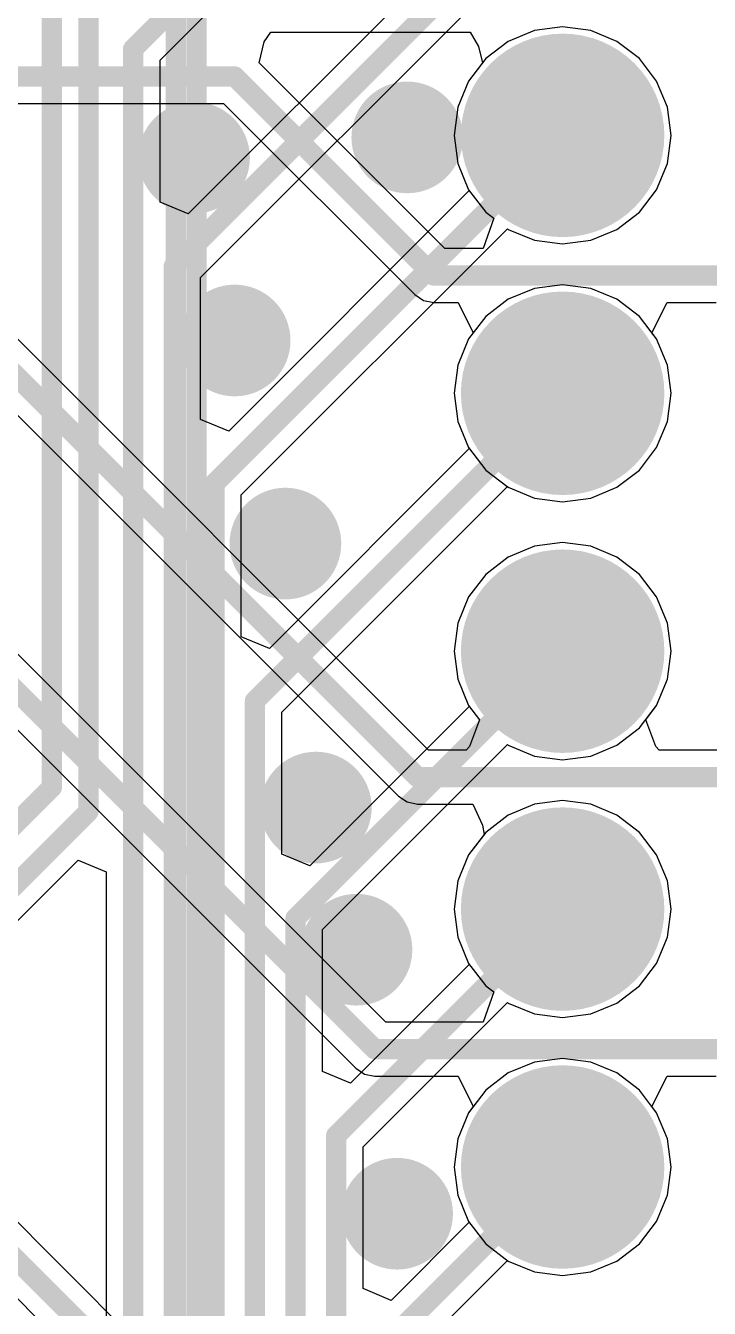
# Model space of a CAD drawing. Header units: millimetres. Extents: x 372 to 687, y 380 to 482.
# Drawn here: x 654.44 to 661.17, y 414.37 to 427 of the extents above; entities that cross this region are included whole.
import ezdxf

# ---------------------------------------------------------------- set-up
doc = ezdxf.new("R2010")
doc.units = ezdxf.units.MM
for name, color, linetype in [('BottomLayer', 5, 'Continuous'), ('BottomSolder', 6, 'Continuous'), ('InternalPlane1', 76, 'Continuous'), ('InternalPlane2', 16, 'Continuous'), ('Mechanical13', 56, 'Continuous'), ('Mechanical15', 56, 'Continuous'), ('MultiLayer', 9, 'Continuous'), ('PadHoleLayer', 156, 'Continuous'), ('TopLayer', 1, 'Continuous'), ('TopSolder', 216, 'Continuous'), ('ViaHoleLayer', 16, 'Continuous')]:
    doc.layers.add(name, color=color, linetype=linetype)

# ---------------------------------------------------------------- blocks, each defined once
blk = doc.blocks.new('HDRV34W64P254_2X17_5070X900X900B_446')
at = {"layer": 'BottomLayer', "const_width": 0.9}
for points in [[(-1.72, -5.08, 1), (-0.82, -5.08, 1)], [(-1.72, -7.62, 1), (-0.82, -7.62, 1)], [(-1.72, -10.16, 1), (-0.82, -10.16, 1)], [(-1.72, -12.7, 1), (-0.82, -12.7, 1)], [(-1.72, -15.24, 1), (-0.82, -15.24, 1)]]:
    blk.add_lwpolyline(points, format="xyb", close=True, dxfattribs=at)
at = {"layer": 'BottomSolder', "const_width": 1.002}
for points in [[(-1.771, -5.08, 1), (-0.769, -5.08, 1)], [(-1.771, -7.62, 1), (-0.769, -7.62, 1)], [(-1.771, -10.16, 1), (-0.769, -10.16, 1)], [(-1.771, -12.7, 1), (-0.769, -12.7, 1)], [(-1.771, -15.24, 1), (-0.769, -15.24, 1)]]:
    blk.add_lwpolyline(points, format="xyb", close=True, dxfattribs=at)
at = {"layer": 'InternalPlane1', "const_width": 0.85}
for points in [[(-1.695, -5.08, 1), (-0.845, -5.08, 1)], [(-1.695, -7.62, 1), (-0.845, -7.62, 1)], [(-1.695, -10.16, 1), (-0.845, -10.16, 1)], [(-1.695, -12.7, 1), (-0.845, -12.7, 1)], [(-1.695, -15.24, 1), (-0.845, -15.24, 1)]]:
    blk.add_lwpolyline(points, format="xyb", close=True, dxfattribs=at)
at = {"layer": 'InternalPlane2', "const_width": 0.85}
for points in [[(-1.695, -5.08, 1), (-0.845, -5.08, 1)], [(-1.695, -7.62, 1), (-0.845, -7.62, 1)], [(-1.695, -10.16, 1), (-0.845, -10.16, 1)], [(-1.695, -12.7, 1), (-0.845, -12.7, 1)], [(-1.695, -15.24, 1), (-0.845, -15.24, 1)]]:
    blk.add_lwpolyline(points, format="xyb", close=True, dxfattribs=at)
at = {"layer": 'Mechanical13', "const_width": 0.2}
blk.add_lwpolyline([(-4.875, -22.95), (-4.875, 22.95)], dxfattribs=at)
at = {"layer": 'Mechanical15', "const_width": 0.2}
blk.add_lwpolyline([(-5.08, -23.1), (-5.08, 23.1)], dxfattribs=at)
at = {"layer": 'MultiLayer', "const_width": 0.9}
for points in [[(-1.72, -5.08, 1), (-0.82, -5.08, 1)], [(-1.72, -7.62, 1), (-0.82, -7.62, 1)], [(-1.72, -10.16, 1), (-0.82, -10.16, 1)], [(-1.72, -12.7, 1), (-0.82, -12.7, 1)], [(-1.72, -15.24, 1), (-0.82, -15.24, 1)]]:
    blk.add_lwpolyline(points, format="xyb", close=True, dxfattribs=at)
at = {"layer": 'PadHoleLayer', "const_width": 0.45}
for points in [[(-1.495, -5.08, 1), (-1.045, -5.08, 1)], [(-1.495, -7.62, 1), (-1.045, -7.62, 1)], [(-1.495, -10.16, 1), (-1.045, -10.16, 1)], [(-1.495, -12.7, 1), (-1.045, -12.7, 1)], [(-1.495, -15.24, 1), (-1.045, -15.24, 1)]]:
    blk.add_lwpolyline(points, format="xyb", close=True, dxfattribs=at)
at = {"layer": 'TopLayer', "const_width": 0.9}
for points in [[(-1.72, -5.08, 1), (-0.82, -5.08, 1)], [(-1.72, -7.62, 1), (-0.82, -7.62, 1)], [(-1.72, -10.16, 1), (-0.82, -10.16, 1)], [(-1.72, -12.7, 1), (-0.82, -12.7, 1)], [(-1.72, -15.24, 1), (-0.82, -15.24, 1)]]:
    blk.add_lwpolyline(points, format="xyb", close=True, dxfattribs=at)
at = {"layer": 'TopSolder', "const_width": 1.002}
for points in [[(-1.771, -5.08, 1), (-0.769, -5.08, 1)], [(-1.771, -7.62, 1), (-0.769, -7.62, 1)], [(-1.771, -10.16, 1), (-0.769, -10.16, 1)], [(-1.771, -12.7, 1), (-0.769, -12.7, 1)], [(-1.771, -15.24, 1), (-0.769, -15.24, 1)]]:
    blk.add_lwpolyline(points, format="xyb", close=True, dxfattribs=at)

msp = doc.modelspace()

# ---------------------------------------------------------------- linework, layer by layer
at = {"layer": 'BottomLayer'}
for p, q in [((656.792, 426.842), (656.855, 426.935)), ((656.855, 426.935), (658.819, 426.935)), ((658.819, 426.935), (658.903, 426.794)), ((656.74, 426.635), (656.792, 426.842)), ((658.903, 426.794), (658.942, 426.635)), ((658.57, 424.805), (656.74, 426.635)), ((658.942, 426.635), (658.804, 426.455)), ((658.804, 426.455), (658.697, 426.197)), ((645.004, 426.235), (656.39, 426.235)), ((656.39, 426.235), (658.273, 424.353)), ((658.697, 426.197), (658.661, 425.92)), ((658.661, 425.92), (658.697, 425.643)), ((658.41, 419.865), (652.587, 425.688)), ((658.697, 425.643), (658.804, 425.385)), ((658.804, 425.385), (658.974, 425.164)), ((652.29, 425.235), (658.113, 419.413)), ((659.051, 425.105), (658.949, 424.805)), ((658.974, 425.164), (659.051, 425.105)), ((658.949, 424.805), (658.57, 424.805)), ((657.99, 417.185), (650.487, 424.688)), ((658.273, 424.353), (658.273, 424.353)), ((658.273, 424.353), (658.359, 424.295)), ((650.19, 424.235), (657.693, 416.733)), ((658.359, 424.295), (658.46, 424.275)), ((658.46, 424.275), (658.702, 424.275)), ((658.702, 424.275), (658.85, 423.975)), ((660.61, 423.975), (660.758, 424.275)), ((660.758, 424.275), (661.242, 424.275)), ((658.85, 423.975), (658.804, 423.915)), ((660.656, 423.915), (660.61, 423.975)), ((658.804, 423.915), (658.697, 423.657)), ((660.763, 423.657), (660.656, 423.915)), ((658.697, 423.657), (658.661, 423.38)), ((660.799, 423.38), (660.763, 423.657)), ((658.661, 423.38), (658.697, 423.103)), ((660.763, 423.103), (660.799, 423.38)), ((645.59, 423.235), (657.013, 411.813)), ((658.697, 423.103), (658.804, 422.845)), ((660.656, 422.845), (660.763, 423.103)), ((658.804, 422.845), (658.974, 422.624)), ((660.486, 422.624), (660.656, 422.845)), ((658.974, 422.624), (659.195, 422.454)), ((660.265, 422.454), (660.486, 422.624)), ((659.195, 422.454), (659.453, 422.347)), ((660.007, 422.347), (660.265, 422.454)), ((659.453, 422.347), (659.73, 422.311)), ((659.73, 422.311), (660.007, 422.347)), ((659.453, 421.873), (659.195, 421.766)), ((659.73, 421.909), (659.453, 421.873)), ((660.007, 421.873), (659.73, 421.909)), ((660.265, 421.766), (660.007, 421.873)), ((659.195, 421.766), (658.974, 421.596)), ((660.486, 421.596), (660.265, 421.766)), ((658.974, 421.596), (658.804, 421.375)), ((660.656, 421.375), (660.486, 421.596)), ((658.804, 421.375), (658.697, 421.117)), ((660.763, 421.117), (660.656, 421.375)), ((658.697, 421.117), (658.661, 420.84)), ((660.799, 420.84), (660.763, 421.117)), ((658.661, 420.84), (658.697, 420.563)), ((660.763, 420.563), (660.799, 420.84)), ((658.697, 420.563), (658.804, 420.305)), ((660.656, 420.305), (660.763, 420.563)), ((658.804, 420.305), (658.912, 420.165)), ((660.548, 420.165), (660.656, 420.305)), ((658.912, 420.165), (658.813, 419.901)), ((660.647, 419.901), (660.548, 420.165)), ((658.813, 419.901), (658.78, 419.865)), ((660.68, 419.865), (660.647, 419.901)), ((658.78, 419.865), (658.41, 419.865)), ((661.32, 419.865), (660.68, 419.865)), ((658.113, 419.413), (658.113, 419.413)), ((658.113, 419.413), (658.199, 419.355)), ((658.199, 419.355), (658.3, 419.335)), ((658.3, 419.335), (658.845, 419.335)), ((658.845, 419.335), (658.941, 419.128)), ((658.958, 419.035), (658.804, 418.835)), ((658.941, 419.128), (658.958, 419.035)), ((658.804, 418.835), (658.697, 418.577)), ((657.31, 412.265), (651.033, 418.542)), ((658.697, 418.577), (658.661, 418.3)), ((658.661, 418.3), (658.697, 418.023)), ((658.697, 418.023), (658.804, 417.765)), ((658.804, 417.765), (658.974, 417.544)), ((658.974, 417.544), (659.051, 417.485)), ((659.051, 417.485), (658.949, 417.185)), ((658.949, 417.185), (657.99, 417.185)), ((657.693, 416.733), (657.693, 416.733)), ((657.693, 416.733), (657.779, 416.675)), ((657.779, 416.675), (657.88, 416.655)), ((657.88, 416.655), (657.88, 416.655)), ((657.88, 416.655), (658.702, 416.655)), ((658.702, 416.655), (658.85, 416.355)), ((660.61, 416.355), (660.758, 416.655)), ((660.758, 416.655), (661.242, 416.655)), ((658.804, 416.295), (658.697, 416.037)), ((658.85, 416.355), (658.804, 416.295)), ((660.656, 416.295), (660.61, 416.355)), ((660.763, 416.037), (660.656, 416.295)), ((658.697, 416.037), (658.661, 415.76)), ((660.799, 415.76), (660.763, 416.037)), ((658.661, 415.76), (658.697, 415.483)), ((660.763, 415.483), (660.799, 415.76)), ((658.697, 415.483), (658.804, 415.225)), ((660.656, 415.225), (660.763, 415.483)), ((658.804, 415.225), (658.974, 415.004)), ((660.486, 415.004), (660.656, 415.225)), ((658.974, 415.004), (659.195, 414.834)), ((660.265, 414.834), (660.486, 415.004)), ((659.195, 414.834), (659.453, 414.727)), ((659.453, 414.727), (659.73, 414.691)), ((659.73, 414.691), (660.007, 414.727)), ((660.007, 414.727), (660.265, 414.834))]:
    msp.add_line(p, q, dxfattribs=at)
at = {"layer": 'BottomLayer', "const_width": 0.2}
for points in [[(644.255, 426.5), (656.5, 426.5)], [(656.5, 426.5), (658.46, 424.54)], [(652.4, 425.5), (658.3, 419.6)], [(650.3, 424.5), (657.88, 416.92)], [(658.46, 424.54), (663.26, 424.54)], [(645.7, 423.5), (657.2, 412)], [(658.3, 419.6), (674.1, 419.6)], [(657.88, 416.92), (662.75, 416.92)]]:
    msp.add_lwpolyline(points, dxfattribs=at)
at = {"layer": 'BottomLayer'}
for points, const_width in [([(656.45, 426.5, 1), (656.55, 426.5, 1)], 0.1), ([(656.45, 426.5, 1), (656.55, 426.5, 1)], 0.1), ([(658.05, 425.9, 1), (658.35, 425.9, 1)], 0.3), ([(655.95, 425.7, 1), (656.25, 425.7, 1)], 0.3), ([(658.41, 424.54, 1), (658.51, 424.54, 1)], 0.1), ([(658.41, 424.54, 1), (658.51, 424.54, 1)], 0.1), ([(656.35, 423.9, 1), (656.65, 423.9, 1)], 0.3), ([(656.85, 421.9, 1), (657.15, 421.9, 1)], 0.3), ([(658.25, 419.6, 1), (658.35, 419.6, 1)], 0.1), ([(658.25, 419.6, 1), (658.35, 419.6, 1)], 0.1), ([(657.15, 419.3, 1), (657.45, 419.3, 1)], 0.3), ([(657.55, 417.9, 1), (657.85, 417.9, 1)], 0.3), ([(657.83, 416.92, 1), (657.93, 416.92, 1)], 0.1), ([(657.83, 416.92, 1), (657.93, 416.92, 1)], 0.1), ([(657.95, 415.3, 1), (658.25, 415.3, 1)], 0.3)]:
    msp.add_lwpolyline(points, format="xyb", close=True, dxfattribs=dict(at, const_width=const_width))
at = {"layer": 'InternalPlane1', "const_width": 0.55}
for points in [[(657.925, 425.9, 1), (658.475, 425.9, 1)], [(655.825, 425.7, 1), (656.375, 425.7, 1)], [(656.225, 423.9, 1), (656.775, 423.9, 1)], [(656.725, 421.9, 1), (657.275, 421.9, 1)], [(657.025, 419.3, 1), (657.575, 419.3, 1)], [(657.425, 417.9, 1), (657.975, 417.9, 1)], [(657.825, 415.3, 1), (658.375, 415.3, 1)]]:
    msp.add_lwpolyline(points, format="xyb", close=True, dxfattribs=at)
at = {"layer": 'InternalPlane2', "const_width": 0.55}
for points in [[(657.925, 425.9, 1), (658.475, 425.9, 1)], [(655.825, 425.7, 1), (656.375, 425.7, 1)], [(656.225, 423.9, 1), (656.775, 423.9, 1)], [(656.725, 421.9, 1), (657.275, 421.9, 1)], [(657.025, 419.3, 1), (657.575, 419.3, 1)], [(657.425, 417.9, 1), (657.975, 417.9, 1)], [(657.825, 415.3, 1), (658.375, 415.3, 1)]]:
    msp.add_lwpolyline(points, format="xyb", close=True, dxfattribs=at)
at = {"layer": 'MultiLayer', "const_width": 0.3}
for points in [[(658.05, 425.9, 1), (658.35, 425.9, 1)], [(655.95, 425.7, 1), (656.25, 425.7, 1)], [(656.35, 423.9, 1), (656.65, 423.9, 1)], [(656.85, 421.9, 1), (657.15, 421.9, 1)], [(657.15, 419.3, 1), (657.45, 419.3, 1)], [(657.55, 417.9, 1), (657.85, 417.9, 1)], [(657.95, 415.3, 1), (658.25, 415.3, 1)]]:
    msp.add_lwpolyline(points, format="xyb", close=True, dxfattribs=at)
at = {"layer": 'TopLayer'}
for p, q in [((655.765, 426.66), (659.186, 430.081)), ((658.811, 427.916), (656.042, 425.147)), ((656.165, 424.52), (659.186, 427.541)), ((659.73, 426.989), (659.453, 426.953)), ((660.007, 426.953), (659.73, 426.989)), ((659.453, 426.953), (659.195, 426.846)), ((660.265, 426.846), (660.007, 426.953)), ((659.195, 426.846), (658.974, 426.676)), ((660.486, 426.676), (660.265, 426.846)), ((655.765, 425.262), (655.765, 426.66)), ((658.974, 426.676), (658.804, 426.455)), ((660.656, 426.455), (660.486, 426.676)), ((658.804, 426.455), (658.697, 426.197)), ((660.763, 426.197), (660.656, 426.455)), ((658.697, 426.197), (658.661, 425.92)), ((660.799, 425.92), (660.763, 426.197)), ((658.661, 425.92), (658.697, 425.643)), ((660.763, 425.643), (660.799, 425.92)), ((658.697, 425.643), (658.804, 425.385)), ((660.656, 425.385), (660.763, 425.643)), ((658.811, 425.376), (656.442, 423.007)), ((658.804, 425.385), (658.811, 425.376)), ((660.486, 425.164), (660.656, 425.385)), ((656.042, 425.147), (655.765, 425.262)), ((660.265, 424.994), (660.486, 425.164)), ((656.565, 422.38), (659.186, 425.001)), ((659.186, 425.001), (659.195, 424.994)), ((659.195, 424.994), (659.453, 424.887)), ((660.007, 424.887), (660.265, 424.994)), ((659.453, 424.887), (659.73, 424.851)), ((659.73, 424.851), (660.007, 424.887)), ((656.165, 423.122), (656.165, 424.52)), ((659.73, 424.449), (659.453, 424.413)), ((660.007, 424.413), (659.73, 424.449)), ((659.453, 424.413), (659.195, 424.306)), ((660.265, 424.306), (660.007, 424.413)), ((659.195, 424.306), (658.974, 424.136)), ((660.486, 424.136), (660.265, 424.306)), ((658.974, 424.136), (658.804, 423.915)), ((660.656, 423.915), (660.486, 424.136)), ((658.804, 423.915), (658.697, 423.657)), ((660.763, 423.657), (660.656, 423.915)), ((658.697, 423.657), (658.661, 423.38)), ((660.799, 423.38), (660.763, 423.657)), ((658.661, 423.38), (658.697, 423.103)), ((660.763, 423.103), (660.799, 423.38)), ((656.442, 423.007), (656.165, 423.122)), ((658.697, 423.103), (658.804, 422.845)), ((660.656, 422.845), (660.763, 423.103)), ((658.811, 422.836), (656.842, 420.867)), ((658.804, 422.845), (658.811, 422.836)), ((660.486, 422.624), (660.656, 422.845)), ((660.265, 422.454), (660.486, 422.624)), ((656.965, 420.24), (659.186, 422.461)), ((659.186, 422.461), (659.195, 422.454)), ((659.195, 422.454), (659.453, 422.347)), ((660.007, 422.347), (660.265, 422.454)), ((656.565, 420.982), (656.565, 422.38)), ((659.453, 422.347), (659.73, 422.311)), ((659.73, 422.311), (660.007, 422.347)), ((659.453, 421.873), (659.195, 421.766)), ((659.73, 421.909), (659.453, 421.873)), ((660.007, 421.873), (659.73, 421.909)), ((660.265, 421.766), (660.007, 421.873)), ((659.195, 421.766), (658.974, 421.596)), ((660.486, 421.596), (660.265, 421.766)), ((658.974, 421.596), (658.804, 421.375)), ((660.656, 421.375), (660.486, 421.596)), ((658.804, 421.375), (658.697, 421.117)), ((660.763, 421.117), (660.656, 421.375)), ((658.697, 421.117), (658.661, 420.84)), ((660.799, 420.84), (660.763, 421.117)), ((656.842, 420.867), (656.565, 420.982)), ((658.661, 420.84), (658.697, 420.563)), ((660.763, 420.563), (660.799, 420.84)), ((658.697, 420.563), (658.804, 420.305)), ((660.656, 420.305), (660.763, 420.563)), ((658.811, 420.296), (657.242, 418.727)), ((658.804, 420.305), (658.811, 420.296)), ((660.486, 420.084), (660.656, 420.305)), ((656.965, 418.842), (656.965, 420.24)), ((660.265, 419.914), (660.486, 420.084)), ((657.365, 418.1), (659.186, 419.921)), ((659.186, 419.921), (659.195, 419.914)), ((659.195, 419.914), (659.453, 419.807)), ((660.007, 419.807), (660.265, 419.914)), ((659.453, 419.807), (659.73, 419.771)), ((659.73, 419.771), (660.007, 419.807)), ((659.453, 419.333), (659.195, 419.226)), ((659.73, 419.369), (659.453, 419.333)), ((660.007, 419.333), (659.73, 419.369)), ((660.265, 419.226), (660.007, 419.333)), ((659.195, 419.226), (658.974, 419.056)), ((660.486, 419.056), (660.265, 419.226)), ((658.974, 419.056), (658.804, 418.835)), ((660.656, 418.835), (660.486, 419.056)), ((652.487, 416.313), (654.958, 418.783)), ((654.958, 418.783), (655.235, 418.668)), ((657.242, 418.727), (656.965, 418.842)), ((658.804, 418.835), (658.697, 418.577)), ((660.763, 418.577), (660.656, 418.835)), ((655.235, 418.668), (655.235, 408.81)), ((658.697, 418.577), (658.661, 418.3)), ((660.799, 418.3), (660.763, 418.577)), ((658.661, 418.3), (658.697, 418.023)), ((660.763, 418.023), (660.799, 418.3)), ((657.365, 416.702), (657.365, 418.1)), ((658.697, 418.023), (658.804, 417.765)), ((660.656, 417.765), (660.763, 418.023)), ((658.811, 417.756), (657.642, 416.587)), ((658.804, 417.765), (658.811, 417.756)), ((660.486, 417.544), (660.656, 417.765)), ((660.265, 417.374), (660.486, 417.544)), ((657.765, 415.96), (659.186, 417.381)), ((659.186, 417.381), (659.195, 417.374)), ((659.195, 417.374), (659.453, 417.267)), ((660.007, 417.267), (660.265, 417.374)), ((659.453, 417.267), (659.73, 417.231)), ((659.73, 417.231), (660.007, 417.267)), ((659.453, 416.793), (659.195, 416.686)), ((659.73, 416.829), (659.453, 416.793)), ((660.007, 416.793), (659.73, 416.829)), ((660.265, 416.686), (660.007, 416.793)), ((657.642, 416.587), (657.365, 416.702)), ((659.195, 416.686), (658.974, 416.516)), ((660.486, 416.516), (660.265, 416.686)), ((658.974, 416.516), (658.804, 416.295)), ((660.656, 416.295), (660.486, 416.516)), ((658.804, 416.295), (658.697, 416.037)), ((660.763, 416.037), (660.656, 416.295)), ((658.697, 416.037), (658.661, 415.76)), ((660.799, 415.76), (660.763, 416.037)), ((657.765, 414.562), (657.765, 415.96)), ((658.661, 415.76), (658.697, 415.483)), ((660.763, 415.483), (660.799, 415.76)), ((658.697, 415.483), (658.804, 415.225)), ((660.656, 415.225), (660.763, 415.483)), ((658.811, 415.216), (658.042, 414.447)), ((658.804, 415.225), (658.811, 415.216)), ((660.486, 415.004), (660.656, 415.225)), ((660.265, 414.834), (660.486, 415.004)), ((658.165, 413.82), (659.186, 414.841)), ((659.186, 414.841), (659.195, 414.834)), ((659.195, 414.834), (659.453, 414.727)), ((659.453, 414.727), (659.73, 414.691)), ((659.73, 414.691), (660.007, 414.727)), ((660.007, 414.727), (660.265, 414.834)), ((658.042, 414.447), (657.765, 414.562))]:
    msp.add_line(p, q, dxfattribs=at)
at = {"layer": 'TopLayer', "const_width": 0.2}
for points in [[(654.7, 419.5), (654.7, 431.05)], [(655.5, 426.77), (659.73, 431)], [(655.06, 419.26), (655.06, 428.87)], [(655.9, 424.63), (659.73, 428.46)], [(655.5, 408.7), (655.5, 426.77)], [(656.3, 422.49), (659.73, 425.92)], [(655.9, 408.5), (655.9, 424.63)], [(656.7, 420.35), (659.73, 423.38)], [(656.3, 408.3), (656.3, 422.49)], [(657.1, 418.21), (659.73, 420.84)], [(656.7, 408.1), (656.7, 420.35)], [(652.1, 416.9), (654.7, 419.5)], [(652.3, 416.5), (655.06, 419.26)], [(657.5, 416.07), (659.73, 418.3)], [(657.1, 407.9), (657.1, 418.21)], [(657.5, 407.7), (657.5, 416.07)], [(657.9, 413.93), (659.73, 415.76)]]:
    msp.add_lwpolyline(points, dxfattribs=at)
at = {"layer": 'TopLayer'}
for points, const_width in [([(655.45, 426.77, 1), (655.55, 426.77, 1)], 0.1), ([(655.45, 426.77, 1), (655.55, 426.77, 1)], 0.1), ([(658.05, 425.9, 1), (658.35, 425.9, 1)], 0.3), ([(655.95, 425.7, 1), (656.25, 425.7, 1)], 0.3), ([(659.68, 425.92, 1), (659.78, 425.92, 1)], 0.1), ([(655.85, 424.63, 1), (655.95, 424.63, 1)], 0.1), ([(655.85, 424.63, 1), (655.95, 424.63, 1)], 0.1), ([(656.35, 423.9, 1), (656.65, 423.9, 1)], 0.3), ([(659.68, 423.38, 1), (659.78, 423.38, 1)], 0.1), ([(656.25, 422.49, 1), (656.35, 422.49, 1)], 0.1), ([(656.25, 422.49, 1), (656.35, 422.49, 1)], 0.1), ([(656.85, 421.9, 1), (657.15, 421.9, 1)], 0.3), ([(659.68, 420.84, 1), (659.78, 420.84, 1)], 0.1), ([(656.65, 420.35, 1), (656.75, 420.35, 1)], 0.1), ([(656.65, 420.35, 1), (656.75, 420.35, 1)], 0.1), ([(654.65, 419.5, 1), (654.75, 419.5, 1)], 0.1), ([(654.65, 419.5, 1), (654.75, 419.5, 1)], 0.1), ([(657.15, 419.3, 1), (657.45, 419.3, 1)], 0.3), ([(655.01, 419.26, 1), (655.11, 419.26, 1)], 0.1), ([(655.01, 419.26, 1), (655.11, 419.26, 1)], 0.1), ([(659.68, 418.3, 1), (659.78, 418.3, 1)], 0.1), ([(657.05, 418.21, 1), (657.15, 418.21, 1)], 0.1), ([(657.05, 418.21, 1), (657.15, 418.21, 1)], 0.1), ([(657.55, 417.9, 1), (657.85, 417.9, 1)], 0.3), ([(657.45, 416.07, 1), (657.55, 416.07, 1)], 0.1), ([(657.45, 416.07, 1), (657.55, 416.07, 1)], 0.1), ([(659.68, 415.76, 1), (659.78, 415.76, 1)], 0.1), ([(657.95, 415.3, 1), (658.25, 415.3, 1)], 0.3)]:
    msp.add_lwpolyline(points, format="xyb", close=True, dxfattribs=dict(at, const_width=const_width))
at = {"layer": 'ViaHoleLayer', "const_width": 0.15}
for points in [[(658.125, 425.9, 1), (658.275, 425.9, 1)], [(656.025, 425.7, 1), (656.175, 425.7, 1)], [(656.425, 423.9, 1), (656.575, 423.9, 1)], [(656.925, 421.9, 1), (657.075, 421.9, 1)], [(657.225, 419.3, 1), (657.375, 419.3, 1)], [(657.625, 417.9, 1), (657.775, 417.9, 1)], [(658.025, 415.3, 1), (658.175, 415.3, 1)]]:
    msp.add_lwpolyline(points, format="xyb", close=True, dxfattribs=at)

# ---------------------------------------------------------------- block references
msp.add_blockref('HDRV34W64P254_2X17_5070X900X900B_446', (661, 431))

doc.saveas('drawing.dxf')
